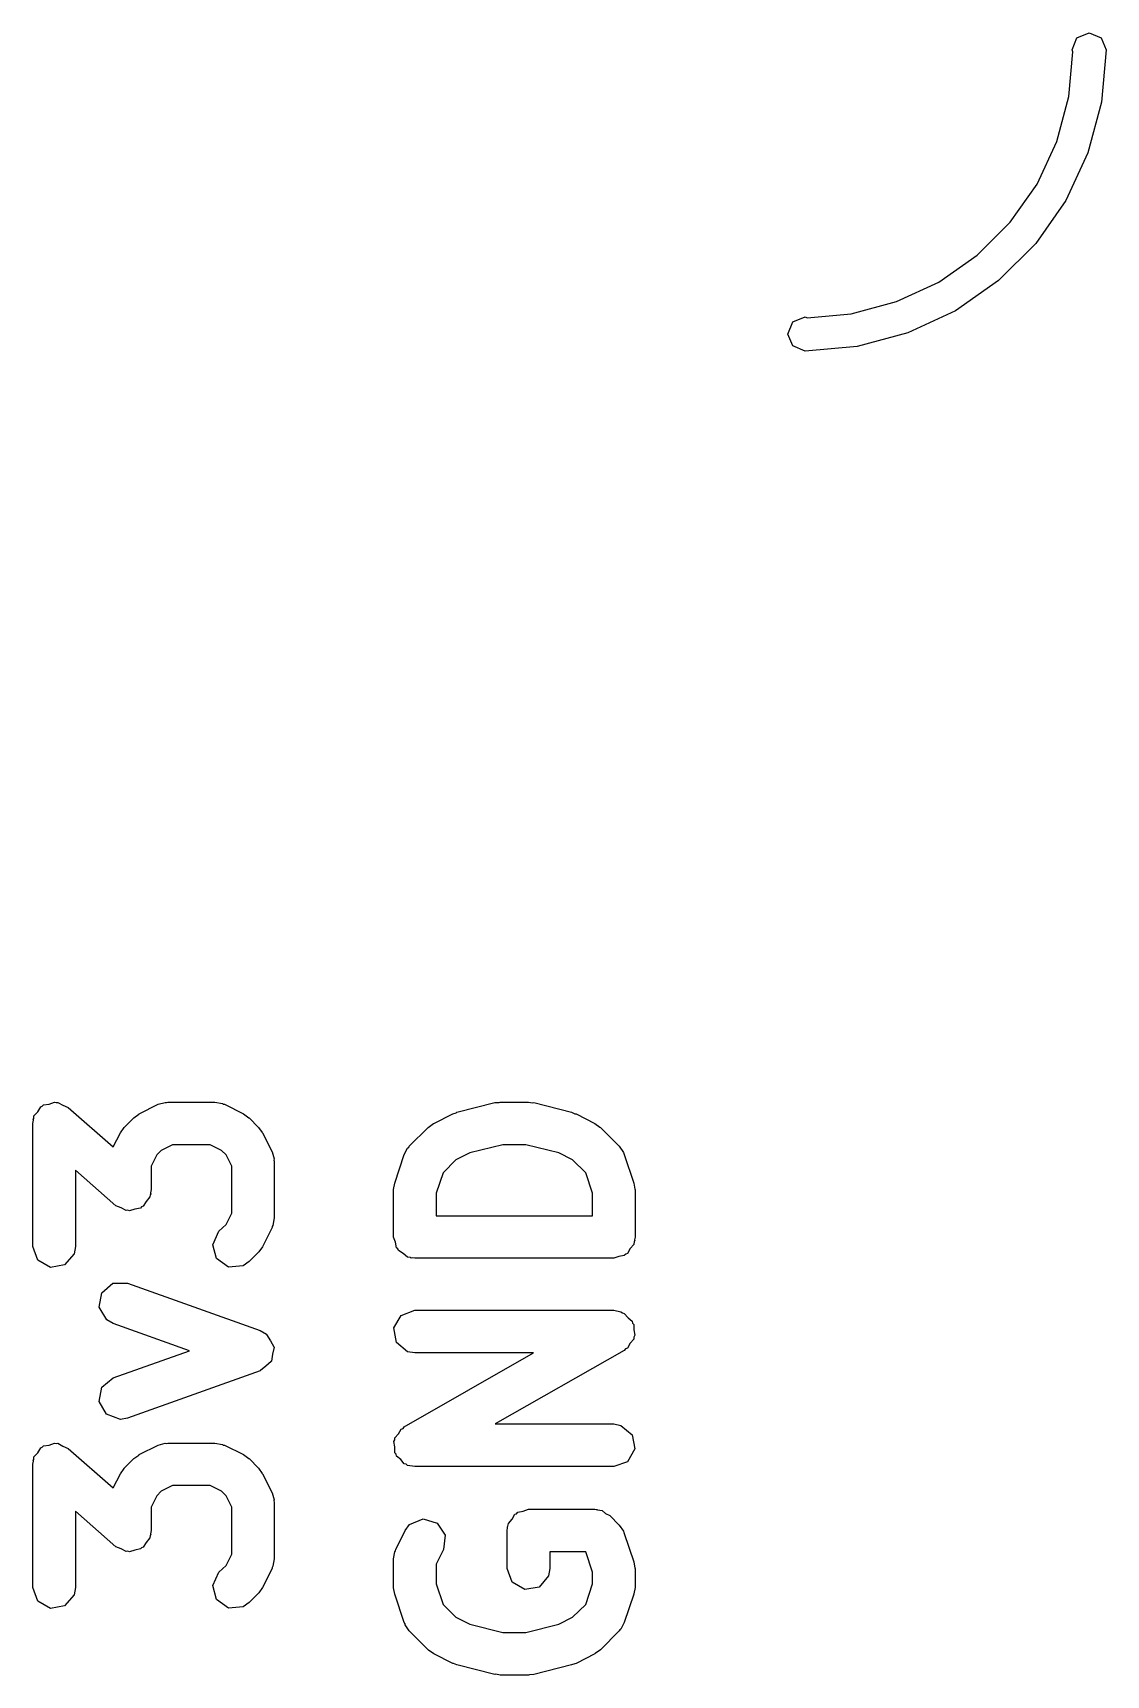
# Model space of a CAD drawing. Extents: x 134.2 to 161.8, y -113.7 to -84.1.
# Drawn here: x 152.58 to 156.35, y -111.27 to -105.49 of the extents above; entities that cross this region are included whole.
import ezdxf

# ---------------------------------------------------------------- set-up
doc = ezdxf.new("R2010")
doc.units = 0
doc.layers.add('BLACK', color=7, linetype='CONTINUOUS')

msp = doc.modelspace()

# ---------------------------------------------------------------- linework, layer by layer
at = {"layer": 'BLACK', "linetype": 'CONTINUOUS'}
for p, q in [((156.235, -105.554), (156.252, -105.511)), ((156.252, -105.511), (156.295, -105.494)), ((156.295, -105.494), (156.337, -105.511)), ((156.337, -105.511), (156.355, -105.554)), ((156.224, -105.718), (156.238, -105.561)), ((156.238, -105.561), (156.235, -105.554)), ((156.355, -105.554), (156.339, -105.738)), ((156.181, -105.876), (156.224, -105.718)), ((156.339, -105.738), (156.291, -105.916)), ((156.112, -106.026), (156.181, -105.876)), ((156.291, -105.916), (156.213, -106.084)), ((156.017, -106.16), (156.112, -106.026)), ((156.213, -106.084), (156.107, -106.235)), ((155.901, -106.277), (156.017, -106.16)), ((156.107, -106.235), (155.976, -106.366)), ((155.766, -106.371), (155.901, -106.277)), ((155.617, -106.44), (155.766, -106.371)), ((155.976, -106.366), (155.825, -106.472)), ((155.458, -106.483), (155.617, -106.44)), ((155.235, -106.554), (155.252, -106.511)), ((155.252, -106.511), (155.295, -106.494)), ((155.295, -106.494), (155.302, -106.497)), ((155.302, -106.497), (155.458, -106.483)), ((155.825, -106.472), (155.657, -106.55)), ((155.252, -106.596), (155.235, -106.554)), ((155.657, -106.55), (155.479, -106.598)), ((155.295, -106.614), (155.252, -106.596)), ((155.479, -106.598), (155.295, -106.614)), ((155.295, -106.614), (155.295, -106.614)), ((152.581, -109.306), (152.594, -109.291)), ((152.594, -109.291), (152.605, -109.274)), ((152.605, -109.274), (152.61, -109.272)), ((152.61, -109.272), (152.614, -109.267)), ((152.614, -109.267), (152.634, -109.264)), ((152.634, -109.264), (152.653, -109.257)), ((152.653, -109.257), (152.659, -109.259)), ((152.659, -109.259), (152.665, -109.258)), ((152.665, -109.258), (152.682, -109.268)), ((152.682, -109.268), (152.701, -109.276)), ((152.701, -109.276), (152.86, -109.415)), ((152.95, -109.3), (152.951, -109.298)), ((152.951, -109.298), (153.018, -109.265)), ((153.018, -109.265), (153.043, -109.258)), ((153.043, -109.258), (153.047, -109.259)), ((153.047, -109.259), (153.052, -109.257)), ((153.052, -109.257), (153.218, -109.257)), ((153.218, -109.257), (153.244, -109.262)), ((153.244, -109.262), (153.247, -109.265)), ((153.247, -109.265), (153.252, -109.265)), ((153.252, -109.265), (153.319, -109.298)), ((153.319, -109.298), (153.337, -109.312)), ((153.988, -109.332), (154.055, -109.298)), ((154.055, -109.298), (154.067, -109.295)), ((154.067, -109.295), (154.07, -109.293)), ((154.07, -109.293), (154.203, -109.259)), ((154.203, -109.259), (154.218, -109.258)), ((154.218, -109.258), (154.222, -109.257)), ((154.222, -109.257), (154.322, -109.257)), ((154.322, -109.257), (154.336, -109.26)), ((154.336, -109.26), (154.34, -109.259)), ((154.34, -109.259), (154.473, -109.293)), ((154.473, -109.293), (154.485, -109.298)), ((154.485, -109.298), (154.489, -109.298)), ((154.489, -109.298), (154.555, -109.332)), ((152.577, -109.332), (152.579, -109.321)), ((152.577, -109.765), (152.577, -109.332)), ((152.578, -109.318), (152.58, -109.315)), ((152.579, -109.321), (152.578, -109.318)), ((152.58, -109.315), (152.581, -109.306)), ((152.885, -109.365), (152.898, -109.347)), ((152.898, -109.347), (152.899, -109.346)), ((152.899, -109.346), (152.932, -109.312)), ((152.932, -109.312), (152.95, -109.3)), ((153.337, -109.312), (153.338, -109.312)), ((153.338, -109.312), (153.371, -109.346)), ((153.371, -109.346), (153.384, -109.364)), ((153.902, -109.412), (153.969, -109.346)), ((153.969, -109.346), (153.987, -109.333)), ((153.987, -109.333), (153.988, -109.332)), ((154.555, -109.332), (154.573, -109.345)), ((154.573, -109.345), (154.575, -109.346)), ((154.575, -109.346), (154.641, -109.412)), ((152.86, -109.415), (152.885, -109.365)), ((153.069, -109.407), (153.029, -109.427)), ((153.201, -109.407), (153.069, -109.407)), ((153.241, -109.427), (153.201, -109.407)), ((153.384, -109.364), (153.385, -109.365)), ((153.385, -109.365), (153.419, -109.432)), ((153.9, -109.416), (153.902, -109.412)), ((154.231, -109.407), (154.115, -109.436)), ((154.312, -109.407), (154.231, -109.407)), ((154.429, -109.436), (154.312, -109.407)), ((154.641, -109.412), (154.656, -109.434)), ((153.013, -109.443), (152.993, -109.483)), ((153.029, -109.427), (153.013, -109.443)), ((153.257, -109.443), (153.241, -109.427)), ((153.277, -109.483), (153.257, -109.443)), ((153.419, -109.432), (153.426, -109.457)), ((153.426, -109.457), (153.425, -109.461)), ((153.425, -109.461), (153.427, -109.465)), ((153.427, -109.465), (153.427, -109.665)), ((153.851, -109.542), (153.884, -109.442)), ((153.884, -109.442), (153.896, -109.419)), ((153.896, -109.419), (153.9, -109.416)), ((154.066, -109.46), (154.021, -109.506)), ((154.115, -109.436), (154.066, -109.46)), ((154.477, -109.46), (154.429, -109.436)), ((154.523, -109.506), (154.477, -109.46)), ((154.656, -109.434), (154.657, -109.438)), ((154.657, -109.438), (154.659, -109.442)), ((154.659, -109.442), (154.693, -109.542)), ((152.869, -109.622), (152.727, -109.497)), ((152.727, -109.497), (152.727, -109.765)), ((152.993, -109.483), (152.993, -109.565)), ((153.277, -109.648), (153.277, -109.483)), ((154.021, -109.506), (153.997, -109.578)), ((154.547, -109.578), (154.523, -109.506)), ((152.99, -109.583), (152.989, -109.591)), ((152.992, -109.58), (152.99, -109.583)), ((152.993, -109.565), (152.991, -109.577)), ((152.991, -109.577), (152.992, -109.58)), ((153.847, -109.565), (153.851, -109.543)), ((153.847, -109.732), (153.847, -109.565)), ((153.851, -109.543), (153.851, -109.542)), ((153.997, -109.578), (153.997, -109.657)), ((154.547, -109.657), (154.547, -109.578)), ((154.693, -109.542), (154.696, -109.564)), ((154.696, -109.564), (154.697, -109.565)), ((154.697, -109.565), (154.697, -109.732)), ((152.888, -109.629), (152.869, -109.622)), ((152.905, -109.639), (152.888, -109.629)), ((152.911, -109.638), (152.905, -109.639)), ((152.917, -109.64), (152.911, -109.638)), ((152.936, -109.634), (152.917, -109.64)), ((152.956, -109.63), (152.936, -109.634)), ((152.96, -109.626), (152.956, -109.63)), ((152.965, -109.624), (152.96, -109.626)), ((152.976, -109.607), (152.965, -109.624)), ((152.989, -109.591), (152.976, -109.607)), ((153.232, -109.712), (153.257, -109.688)), ((153.257, -109.688), (153.277, -109.648)), ((153.419, -109.699), (153.385, -109.766)), ((153.422, -109.691), (153.419, -109.695)), ((153.419, -109.695), (153.419, -109.699)), ((153.427, -109.665), (153.422, -109.691)), ((153.997, -109.657), (154.547, -109.657)), ((153.21, -109.759), (153.232, -109.712)), ((153.224, -109.808), (153.21, -109.759)), ((153.853, -109.75), (153.847, -109.732)), ((153.857, -109.77), (153.853, -109.75)), ((154.692, -109.758), (154.68, -109.773)), ((154.694, -109.748), (154.692, -109.758)), ((154.696, -109.745), (154.694, -109.748)), ((154.697, -109.732), (154.695, -109.742)), ((154.695, -109.742), (154.696, -109.745)), ((152.594, -109.814), (152.577, -109.765)), ((152.639, -109.839), (152.594, -109.814)), ((152.722, -109.791), (152.689, -109.83)), ((152.727, -109.765), (152.722, -109.791)), ((153.266, -109.838), (153.224, -109.808)), ((153.338, -109.818), (153.317, -109.833)), ((153.371, -109.785), (153.338, -109.818)), ((153.372, -109.784), (153.371, -109.785)), ((153.385, -109.766), (153.372, -109.784)), ((153.862, -109.774), (153.857, -109.77)), ((153.864, -109.78), (153.862, -109.774)), ((153.881, -109.79), (153.864, -109.78)), ((153.896, -109.803), (153.881, -109.79)), ((153.906, -109.804), (153.896, -109.803)), ((153.909, -109.806), (153.906, -109.804)), ((153.912, -109.805), (153.909, -109.806)), ((153.922, -109.807), (153.912, -109.805)), ((154.622, -109.807), (153.922, -109.807)), ((154.64, -109.8), (154.622, -109.807)), ((154.659, -109.797), (154.64, -109.8)), ((154.664, -109.792), (154.659, -109.797)), ((154.67, -109.79), (154.664, -109.792)), ((154.68, -109.773), (154.67, -109.79)), ((152.689, -109.83), (152.639, -109.839)), ((153.317, -109.833), (153.266, -109.838)), ((152.811, -109.979), (152.82, -109.928)), ((152.82, -109.928), (152.859, -109.895)), ((152.859, -109.895), (152.91, -109.895)), ((152.91, -109.895), (153.377, -110.061)), ((152.837, -110.023), (152.811, -109.979)), ((153.873, -110.008), (153.922, -109.99)), ((153.922, -109.99), (154.622, -109.99)), ((154.622, -109.99), (154.647, -109.995)), ((152.86, -110.036), (152.837, -110.023)), ((153.129, -110.132), (152.86, -110.036)), ((153.848, -110.052), (153.873, -110.008)), ((154.647, -109.995), (154.653, -109.999)), ((154.653, -109.999), (154.659, -110.001)), ((154.659, -110.001), (154.672, -110.016)), ((154.672, -110.016), (154.687, -110.028)), ((154.687, -110.028), (154.688, -110.035)), ((154.688, -110.035), (154.692, -110.04)), ((154.692, -110.04), (154.692, -110.059)), ((153.377, -110.061), (153.4, -110.074)), ((153.4, -110.074), (153.4, -110.075)), ((153.4, -110.075), (153.4, -110.075)), ((153.4, -110.075), (153.413, -110.097)), ((153.413, -110.097), (153.425, -110.119)), ((153.857, -110.103), (153.848, -110.052)), ((153.896, -110.136), (153.857, -110.103)), ((154.68, -110.106), (154.67, -110.123)), ((154.692, -110.091), (154.68, -110.106)), ((154.692, -110.059), (154.696, -110.078)), ((154.696, -110.078), (154.692, -110.084)), ((154.692, -110.084), (154.692, -110.091)), ((152.86, -110.228), (153.129, -110.132)), ((153.421, -110.144), (153.417, -110.169)), ((153.426, -110.12), (153.421, -110.144)), ((153.425, -110.119), (153.425, -110.119)), ((153.425, -110.119), (153.426, -110.12)), ((153.884, -110.4), (154.339, -110.14)), ((153.922, -110.14), (153.896, -110.136)), ((154.339, -110.14), (153.922, -110.14)), ((154.659, -110.131), (154.204, -110.39)), ((154.663, -110.125), (154.659, -110.131)), ((154.67, -110.123), (154.663, -110.125)), ((153.377, -110.203), (152.91, -110.369)), ((153.378, -110.202), (153.377, -110.202)), ((153.377, -110.202), (153.377, -110.203)), ((153.397, -110.186), (153.378, -110.202)), ((153.416, -110.17), (153.397, -110.186)), ((153.417, -110.169), (153.416, -110.17)), ((153.416, -110.17), (153.416, -110.17)), ((152.811, -110.311), (152.82, -110.261)), ((152.82, -110.261), (152.86, -110.228)), ((152.836, -110.356), (152.811, -110.311)), ((152.885, -110.374), (152.836, -110.356)), ((152.91, -110.369), (152.885, -110.374)), ((154.204, -110.39), (154.622, -110.39)), ((154.622, -110.39), (154.647, -110.395)), ((154.647, -110.395), (154.687, -110.428)), ((153.848, -110.452), (153.851, -110.446)), ((153.851, -110.471), (153.848, -110.452)), ((153.851, -110.439), (153.864, -110.425)), ((153.851, -110.446), (153.851, -110.439)), ((153.864, -110.425), (153.873, -110.408)), ((153.873, -110.408), (153.88, -110.406)), ((153.88, -110.406), (153.884, -110.4)), ((154.687, -110.428), (154.696, -110.478)), ((152.58, -110.515), (152.581, -110.506)), ((152.581, -110.506), (152.594, -110.491)), ((152.594, -110.491), (152.605, -110.474)), ((152.605, -110.474), (152.61, -110.472)), ((152.61, -110.472), (152.614, -110.467)), ((152.614, -110.467), (152.634, -110.464)), ((152.634, -110.464), (152.653, -110.457)), ((152.653, -110.457), (152.659, -110.459)), ((152.659, -110.459), (152.665, -110.458)), ((152.665, -110.458), (152.682, -110.468)), ((152.682, -110.468), (152.701, -110.476)), ((152.701, -110.476), (152.86, -110.615)), ((152.899, -110.546), (152.932, -110.512)), ((152.932, -110.512), (152.95, -110.5)), ((152.95, -110.5), (152.951, -110.498)), ((152.951, -110.498), (153.018, -110.465)), ((153.018, -110.465), (153.043, -110.458)), ((153.043, -110.458), (153.047, -110.459)), ((153.047, -110.459), (153.052, -110.457)), ((153.052, -110.457), (153.218, -110.457)), ((153.218, -110.457), (153.244, -110.462)), ((153.244, -110.462), (153.247, -110.465)), ((153.247, -110.465), (153.252, -110.465)), ((153.252, -110.465), (153.319, -110.498)), ((153.319, -110.498), (153.337, -110.512)), ((153.337, -110.512), (153.338, -110.512)), ((153.338, -110.512), (153.371, -110.546)), ((153.851, -110.491), (153.851, -110.471)), ((153.856, -110.496), (153.851, -110.491)), ((153.857, -110.503), (153.856, -110.496)), ((153.872, -110.515), (153.857, -110.503)), ((154.696, -110.478), (154.67, -110.523)), ((152.577, -110.532), (152.579, -110.521)), ((152.577, -110.965), (152.577, -110.532)), ((152.578, -110.518), (152.58, -110.515)), ((152.579, -110.521), (152.578, -110.518)), ((152.86, -110.615), (152.885, -110.565)), ((152.885, -110.565), (152.898, -110.547)), ((152.898, -110.547), (152.899, -110.546)), ((153.371, -110.546), (153.384, -110.564)), ((153.384, -110.564), (153.385, -110.565)), ((153.385, -110.565), (153.419, -110.632)), ((153.884, -110.53), (153.872, -110.515)), ((153.891, -110.531), (153.884, -110.53)), ((153.896, -110.536), (153.891, -110.531)), ((153.922, -110.54), (153.896, -110.536)), ((154.622, -110.54), (153.922, -110.54)), ((154.67, -110.523), (154.622, -110.54)), ((153.029, -110.627), (153.013, -110.643)), ((153.069, -110.607), (153.029, -110.627)), ((153.201, -110.607), (153.069, -110.607)), ((153.241, -110.627), (153.201, -110.607)), ((153.257, -110.643), (153.241, -110.627)), ((153.013, -110.643), (152.993, -110.683)), ((152.993, -110.683), (152.993, -110.765)), ((153.277, -110.683), (153.257, -110.643)), ((153.277, -110.848), (153.277, -110.683)), ((153.419, -110.632), (153.426, -110.657)), ((153.426, -110.657), (153.425, -110.661)), ((153.425, -110.661), (153.427, -110.665)), ((153.427, -110.665), (153.427, -110.865)), ((152.869, -110.822), (152.727, -110.697)), ((152.727, -110.697), (152.727, -110.965)), ((153.888, -110.765), (153.903, -110.744)), ((153.903, -110.744), (153.951, -110.724)), ((153.951, -110.724), (154, -110.739)), ((154, -110.739), (154.028, -110.781)), ((154.249, -110.75), (154.251, -110.74)), ((154.251, -110.74), (154.264, -110.725)), ((154.264, -110.725), (154.273, -110.708)), ((154.273, -110.708), (154.28, -110.706)), ((154.28, -110.706), (154.284, -110.7)), ((154.284, -110.7), (154.303, -110.697)), ((154.303, -110.697), (154.322, -110.69)), ((154.322, -110.69), (154.555, -110.69)), ((154.555, -110.69), (154.56, -110.691)), ((154.56, -110.691), (154.562, -110.691)), ((154.562, -110.691), (154.565, -110.692)), ((154.565, -110.692), (154.581, -110.695)), ((154.581, -110.695), (154.593, -110.705)), ((154.593, -110.705), (154.608, -110.712)), ((154.608, -110.712), (154.641, -110.746)), ((152.989, -110.791), (152.976, -110.807)), ((152.99, -110.783), (152.989, -110.791)), ((152.992, -110.78), (152.99, -110.783)), ((152.993, -110.765), (152.991, -110.777)), ((152.991, -110.777), (152.992, -110.78)), ((153.855, -110.832), (153.888, -110.765)), ((154.028, -110.781), (154.022, -110.832)), ((154.247, -110.765), (154.248, -110.756)), ((154.247, -110.899), (154.247, -110.765)), ((154.248, -110.752), (154.249, -110.75)), ((154.248, -110.756), (154.248, -110.752)), ((154.641, -110.746), (154.656, -110.767)), ((154.656, -110.767), (154.657, -110.772)), ((154.657, -110.772), (154.659, -110.775)), ((154.659, -110.775), (154.693, -110.875)), ((152.888, -110.829), (152.869, -110.822)), ((152.905, -110.839), (152.888, -110.829)), ((152.911, -110.838), (152.905, -110.839)), ((152.917, -110.84), (152.911, -110.838)), ((152.936, -110.834), (152.917, -110.84)), ((152.956, -110.83), (152.936, -110.834)), ((152.96, -110.826), (152.956, -110.83)), ((152.965, -110.824), (152.96, -110.826)), ((152.976, -110.807), (152.965, -110.824)), ((153.257, -110.888), (153.277, -110.848)), ((153.847, -110.865), (153.851, -110.84)), ((153.851, -110.84), (153.854, -110.836)), ((153.854, -110.836), (153.855, -110.832)), ((154.022, -110.832), (153.997, -110.883)), ((154.523, -110.84), (154.397, -110.84)), ((154.397, -110.84), (154.397, -110.899)), ((154.547, -110.911), (154.523, -110.84)), ((153.21, -110.959), (153.232, -110.912)), ((153.232, -110.912), (153.257, -110.888)), ((153.419, -110.899), (153.385, -110.966)), ((153.422, -110.891), (153.419, -110.895)), ((153.419, -110.895), (153.419, -110.899)), ((153.427, -110.865), (153.422, -110.891)), ((153.847, -110.965), (153.847, -110.865)), ((153.997, -110.883), (153.997, -110.953)), ((154.264, -110.947), (154.247, -110.899)), ((154.397, -110.899), (154.392, -110.924)), ((154.547, -110.953), (154.547, -110.911)), ((154.693, -110.875), (154.696, -110.897)), ((154.696, -110.897), (154.697, -110.899)), ((154.697, -110.899), (154.697, -110.965)), ((152.594, -111.014), (152.577, -110.965)), ((152.727, -110.965), (152.722, -110.991)), ((153.224, -111.008), (153.21, -110.959)), ((153.385, -110.966), (153.372, -110.984)), ((153.847, -110.967), (153.847, -110.965)), ((153.851, -110.989), (153.847, -110.967)), ((153.997, -110.953), (154.021, -111.025)), ((154.309, -110.973), (154.264, -110.947)), ((154.359, -110.964), (154.309, -110.973)), ((154.392, -110.924), (154.359, -110.964)), ((154.523, -111.025), (154.547, -110.953)), ((154.697, -110.965), (154.693, -110.988)), ((152.639, -111.039), (152.594, -111.014)), ((152.689, -111.03), (152.639, -111.039)), ((152.722, -110.991), (152.689, -111.03)), ((153.266, -111.038), (153.224, -111.008)), ((153.317, -111.033), (153.266, -111.038)), ((153.338, -111.018), (153.317, -111.033)), ((153.371, -110.985), (153.338, -111.018)), ((153.372, -110.984), (153.371, -110.985)), ((153.884, -111.089), (153.851, -110.989)), ((154.021, -111.025), (154.066, -111.07)), ((154.477, -111.07), (154.523, -111.025)), ((154.693, -110.989), (154.659, -111.089)), ((154.693, -110.988), (154.693, -110.989)), ((153.887, -111.093), (153.884, -111.089)), ((154.066, -111.07), (154.115, -111.095)), ((154.429, -111.095), (154.477, -111.07)), ((154.659, -111.089), (154.647, -111.112)), ((153.887, -111.097), (153.887, -111.093)), ((153.902, -111.118), (153.887, -111.097)), ((153.969, -111.185), (153.902, -111.118)), ((154.115, -111.095), (154.231, -111.124)), ((154.231, -111.124), (154.312, -111.124)), ((154.312, -111.124), (154.429, -111.095)), ((154.641, -111.118), (154.575, -111.185)), ((154.643, -111.114), (154.641, -111.118)), ((154.647, -111.112), (154.643, -111.114)), ((153.97, -111.186), (153.969, -111.185)), ((153.988, -111.199), (153.97, -111.186)), ((154.055, -111.233), (153.988, -111.199)), ((154.555, -111.199), (154.489, -111.233)), ((154.556, -111.198), (154.555, -111.199)), ((154.575, -111.185), (154.556, -111.198)), ((154.058, -111.233), (154.055, -111.233)), ((154.07, -111.238), (154.058, -111.233)), ((154.203, -111.272), (154.07, -111.238)), ((154.473, -111.238), (154.34, -111.272)), ((154.476, -111.236), (154.473, -111.238)), ((154.489, -111.233), (154.476, -111.236)), ((154.207, -111.271), (154.203, -111.272)), ((154.222, -111.274), (154.207, -111.271)), ((154.322, -111.274), (154.222, -111.274)), ((154.325, -111.273), (154.322, -111.274)), ((154.34, -111.272), (154.325, -111.273))]:
    msp.add_line(p, q, dxfattribs=at)

doc.saveas('drawing.dxf')
